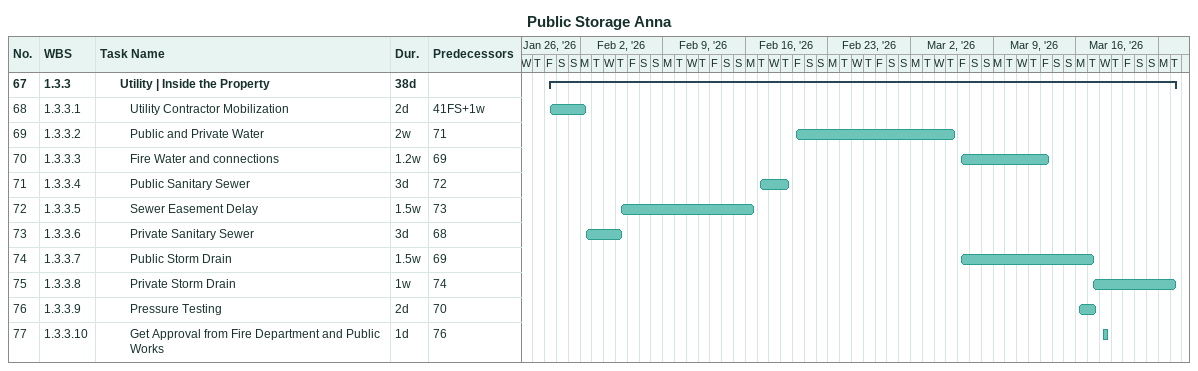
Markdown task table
Public Storage Anna

| ID | WBS | Task | Duration | Start | Finish | Predecessors |
|---|---|---|---|---|---|---|
| 67 | 1.3.3 | **Utility \| Inside the Property** | 38d | 2026-01-30 | 2026-03-24 |  |
| 68 | 1.3.3.1 | Utility Contractor Mobilization | 2d | 2026-01-30 | 2026-02-02 | 41FS+1w |
| 69 | 1.3.3.2 | Public and Private Water | 2w | 2026-02-20 | 2026-03-05 | 71 |
| 70 | 1.3.3.3 | Fire Water and connections | 1.2w | 2026-03-06 | 2026-03-13 | 69 |
| 71 | 1.3.3.4 | Public Sanitary Sewer | 3d | 2026-02-17 | 2026-02-19 | 72 |
| 72 | 1.3.3.5 | Sewer Easement Delay | 1.5w | 2026-02-05 | 2026-02-16 | 73 |
| 73 | 1.3.3.6 | Private Sanitary Sewer | 3d | 2026-02-02 | 2026-02-05 | 68 |
| 74 | 1.3.3.7 | Public Storm Drain | 1.5w | 2026-03-06 | 2026-03-17 | 69 |
| 75 | 1.3.3.8 | Private Storm Drain | 1w | 2026-03-17 | 2026-03-24 | 74 |
| 76 | 1.3.3.9 | Pressure Testing | 2d | 2026-03-16 | 2026-03-17 | 70 |
| 77 | 1.3.3.10 | Get Approval from Fire Department and Public Works | 1d | 2026-03-18 | 2026-03-18 | 76 |
